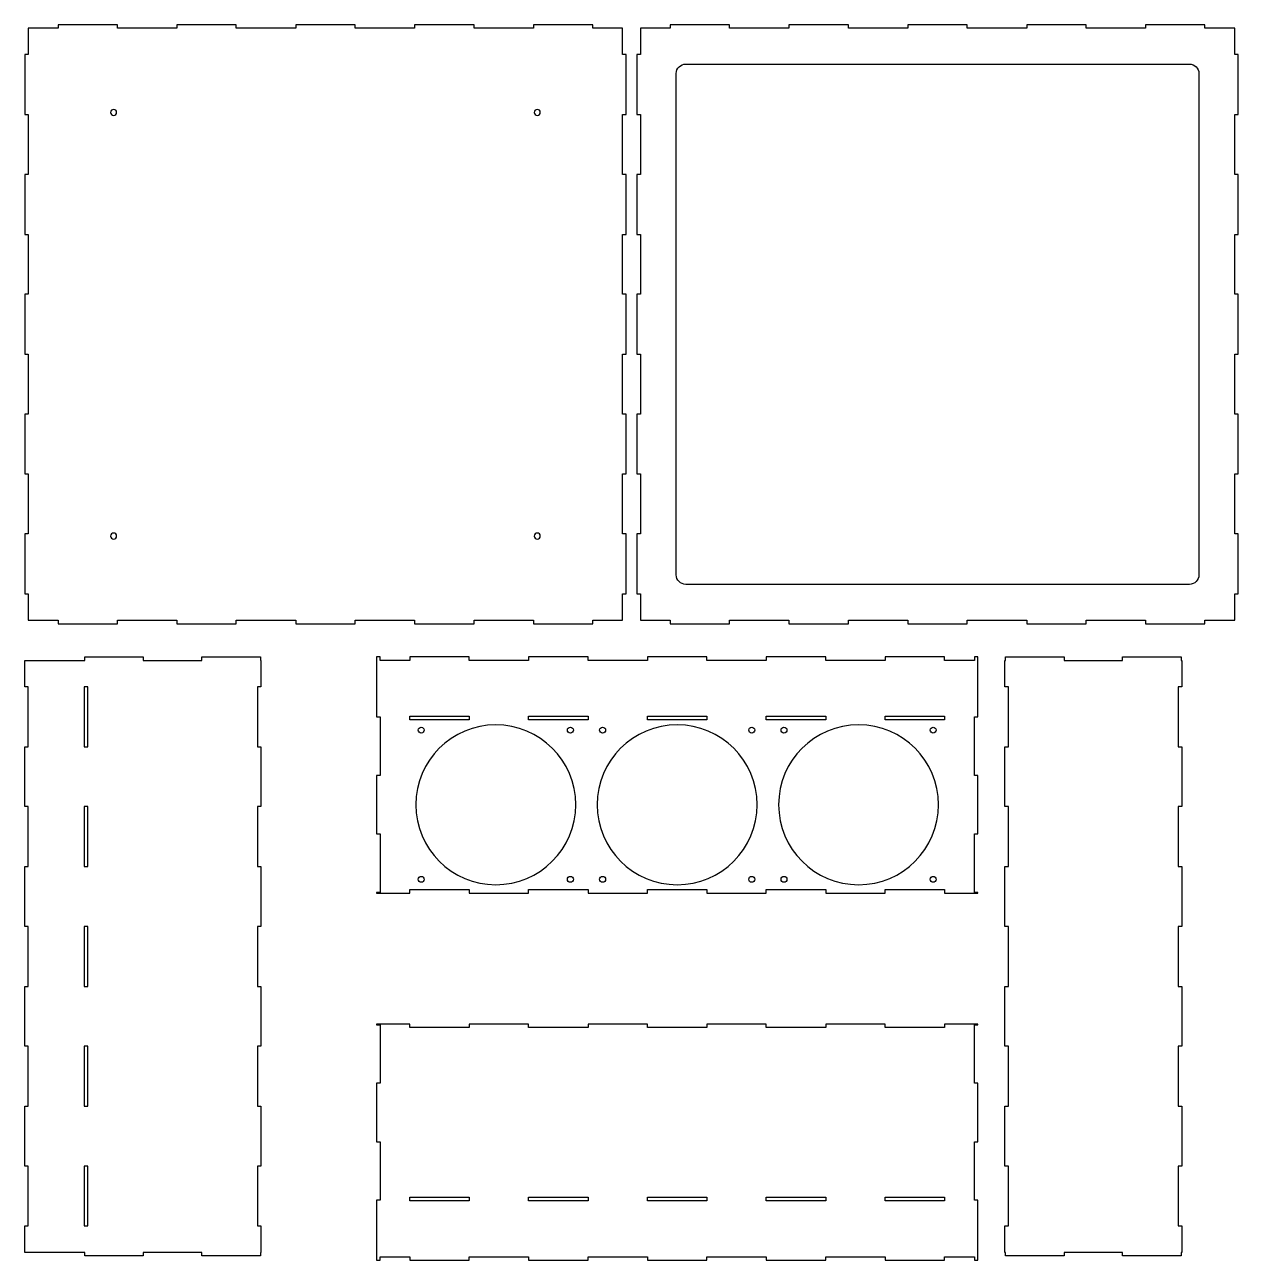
# Model space of a CAD drawing. Header units: millimetres. Extents: x -1160 to -143, y -819 to 758.
# Drawn here: x -1160 to -143, y -277 to 758 of the extents above; entities that cross this region are included whole.
import ezdxf

# ---------------------------------------------------------------- set-up
doc = ezdxf.new("R2010")
doc.units = ezdxf.units.MM
doc.layers.add('Layer_1', color=7, linetype='Continuous')

msp = doc.modelspace()

# ---------------------------------------------------------------- linework, layer by layer
at = {"layer": 'Layer_1'}
for points, knots in [([(-684.2478, 259.4275), (-684.2478, 259.2775), (-684.2478, 256.5775), (-684.2478, 256.4275), (-686.7378, 256.4275), (-731.5578, 256.4275), (-734.0478, 256.4275), (-734.0478, 256.5775), (-734.0478, 259.2775), (-734.0478, 259.4275), (-736.5378, 259.4275), (-781.3578, 259.4275), (-783.8478, 259.4275), (-783.8478, 259.2775), (-783.8478, 256.5775), (-783.8478, 256.4275), (-786.3378, 256.4275), (-831.1578, 256.4275), (-833.6478, 256.4275), (-833.6478, 256.5775), (-833.6478, 259.2775), (-833.6478, 259.4275), (-836.1378, 259.4275), (-880.9578, 259.4275), (-883.4478, 259.4275), (-883.4478, 259.2775), (-883.4478, 256.5775), (-883.4478, 256.4275), (-885.9378, 256.4275), (-930.7578, 256.4275), (-933.2478, 256.4275), (-933.2478, 256.5775), (-933.2478, 259.2775), (-933.2478, 259.4275), (-935.7378, 259.4275), (-980.5578, 259.4275), (-983.0478, 259.4275), (-983.0478, 259.2775), (-983.0478, 256.5775), (-983.0478, 256.4275), (-985.5378, 256.4275), (-1030.3578, 256.4275), (-1032.8478, 256.4275), (-1032.8478, 256.5775), (-1032.8478, 259.2775), (-1032.8478, 259.4275), (-1035.3378, 259.4275), (-1080.1578, 259.4275), (-1082.6478, 259.4275), (-1082.6478, 259.2775), (-1082.6478, 256.5775), (-1082.6478, 256.4275), (-1085.1378, 256.4275), (-1129.9578, 256.4275), (-1132.4478, 256.4275), (-1132.4478, 256.5775), (-1132.4478, 259.2775), (-1132.4478, 259.4275), (-1133.6928, 259.4275), (-1156.1028, 259.4275), (-1157.3478, 259.4275), (-1157.3478, 260.5325), (-1157.3478, 280.4225), (-1157.3478, 281.5275), (-1157.4978, 281.5275), (-1160.1978, 281.5275), (-1160.3478, 281.5275), (-1160.3478, 284.0375), (-1160.3478, 329.2175), (-1160.3478, 331.7275), (-1160.1978, 331.7275), (-1157.4978, 331.7275), (-1157.3478, 331.7275), (-1157.3478, 334.2375), (-1157.3478, 379.4175), (-1157.3478, 381.9275), (-1157.4978, 381.9275), (-1160.1978, 381.9275), (-1160.3478, 381.9275), (-1160.3478, 384.4375), (-1160.3478, 429.6175), (-1160.3478, 432.1275), (-1160.1978, 432.1275), (-1157.4978, 432.1275), (-1157.3478, 432.1275), (-1157.3478, 434.6375), (-1157.3478, 479.8175), (-1157.3478, 482.3275), (-1157.4978, 482.3275), (-1160.1978, 482.3275), (-1160.3478, 482.3275), (-1160.3478, 484.8375), (-1160.3478, 530.0175), (-1160.3478, 532.5275), (-1160.1978, 532.5275), (-1157.4978, 532.5275), (-1157.3478, 532.5275), (-1157.3478, 535.0375), (-1157.3478, 580.2175), (-1157.3478, 582.7275), (-1157.4978, 582.7275), (-1160.1978, 582.7275), (-1160.3478, 582.7275), (-1160.3478, 585.2375), (-1160.3478, 630.4175), (-1160.3478, 632.9275), (-1160.1978, 632.9275), (-1157.4978, 632.9275), (-1157.3478, 632.9275), (-1157.3478, 635.4375), (-1157.3478, 680.6175), (-1157.3478, 683.1275), (-1157.4978, 683.1275), (-1160.1978, 683.1275), (-1160.3478, 683.1275), (-1160.3478, 685.6375), (-1160.3478, 730.8175), (-1160.3478, 733.3275), (-1160.1978, 733.3275), (-1157.4978, 733.3275), (-1157.3478, 733.3275), (-1157.3478, 734.4325), (-1157.3478, 754.3225), (-1157.3478, 755.4275), (-1156.1028, 755.4275), (-1133.6928, 755.4275), (-1132.4478, 755.4275), (-1132.4478, 755.5775), (-1132.4478, 758.2775), (-1132.4478, 758.4275), (-1129.9578, 758.4275), (-1085.1378, 758.4275), (-1082.6478, 758.4275), (-1082.6478, 758.2775), (-1082.6478, 755.5775), (-1082.6478, 755.4275), (-1080.1578, 755.4275), (-1035.3378, 755.4275), (-1032.8478, 755.4275), (-1032.8478, 755.5775), (-1032.8478, 758.2775), (-1032.8478, 758.4275), (-1030.3578, 758.4275), (-985.5378, 758.4275), (-983.0478, 758.4275), (-983.0478, 758.2775), (-983.0478, 755.5775), (-983.0478, 755.4275), (-980.5578, 755.4275), (-935.7378, 755.4275), (-933.2478, 755.4275), (-933.2478, 755.5775), (-933.2478, 758.2775), (-933.2478, 758.4275), (-930.7578, 758.4275), (-885.9378, 758.4275), (-883.4478, 758.4275), (-883.4478, 758.2775), (-883.4478, 755.5775), (-883.4478, 755.4275), (-880.9578, 755.4275), (-836.1378, 755.4275), (-833.6478, 755.4275), (-833.6478, 755.5775), (-833.6478, 758.2775), (-833.6478, 758.4275), (-831.1578, 758.4275), (-786.3378, 758.4275), (-783.8478, 758.4275), (-783.8478, 758.2775), (-783.8478, 755.5775), (-783.8478, 755.4275), (-781.3578, 755.4275), (-736.5378, 755.4275), (-734.0478, 755.4275), (-734.0478, 755.5775), (-734.0478, 758.2775), (-734.0478, 758.4275), (-731.5578, 758.4275), (-686.7378, 758.4275), (-684.2478, 758.4275), (-684.2478, 758.2775), (-684.2478, 755.5775), (-684.2478, 755.4275), (-683.0028, 755.4275), (-660.5928, 755.4275), (-659.3478, 755.4275), (-659.3478, 754.3225), (-659.3478, 734.4325), (-659.3478, 733.3275), (-659.1978, 733.3275), (-656.4978, 733.3275), (-656.3478, 733.3275), (-656.3478, 730.8175), (-656.3478, 685.6375), (-656.3478, 683.1275), (-656.4978, 683.1275), (-659.1978, 683.1275), (-659.3478, 683.1275), (-659.3478, 680.6175), (-659.3478, 635.4375), (-659.3478, 632.9275), (-659.1978, 632.9275), (-656.4978, 632.9275), (-656.3478, 632.9275), (-656.3478, 630.4175), (-656.3478, 585.2375), (-656.3478, 582.7275), (-656.4978, 582.7275), (-659.1978, 582.7275), (-659.3478, 582.7275), (-659.3478, 580.2175), (-659.3478, 535.0375), (-659.3478, 532.5275), (-659.1978, 532.5275), (-656.4978, 532.5275), (-656.3478, 532.5275), (-656.3478, 530.0175), (-656.3478, 484.8375), (-656.3478, 482.3275), (-656.4978, 482.3275), (-659.1978, 482.3275), (-659.3478, 482.3275), (-659.3478, 479.8175), (-659.3478, 434.6375), (-659.3478, 432.1275), (-659.1978, 432.1275), (-656.4978, 432.1275), (-656.3478, 432.1275), (-656.3478, 429.6175), (-656.3478, 384.4375), (-656.3478, 381.9275), (-656.4978, 381.9275), (-659.1978, 381.9275), (-659.3478, 381.9275), (-659.3478, 379.4175), (-659.3478, 334.2375), (-659.3478, 331.7275), (-659.1978, 331.7275), (-656.4978, 331.7275), (-656.3478, 331.7275), (-656.3478, 329.2175), (-656.3478, 284.0375), (-656.3478, 281.5275), (-656.4978, 281.5275), (-659.1978, 281.5275), (-659.3478, 281.5275), (-659.3478, 280.4225), (-659.3478, 260.5325), (-659.3478, 259.4275), (-660.5928, 259.4275), (-683.0028, 259.4275), (-684.2478, 259.4275)], [0, 0, 0, 0, 1, 1, 1, 2, 2, 2, 3, 3, 3, 4, 4, 4, 5, 5, 5, 6, 6, 6, 7, 7, 7, 8, 8, 8, 9, 9, 9, 10, 10, 10, 11, 11, 11, 12, 12, 12, 13, 13, 13, 14, 14, 14, 15, 15, 15, 16, 16, 16, 17, 17, 17, 18, 18, 18, 19, 19, 19, 20, 20, 20, 21, 21, 21, 22, 22, 22, 23, 23, 23, 24, 24, 24, 25, 25, 25, 26, 26, 26, 27, 27, 27, 28, 28, 28, 29, 29, 29, 30, 30, 30, 31, 31, 31, 32, 32, 32, 33, 33, 33, 34, 34, 34, 35, 35, 35, 36, 36, 36, 37, 37, 37, 38, 38, 38, 39, 39, 39, 40, 40, 40, 41, 41, 41, 42, 42, 42, 43, 43, 43, 44, 44, 44, 45, 45, 45, 46, 46, 46, 47, 47, 47, 48, 48, 48, 49, 49, 49, 50, 50, 50, 51, 51, 51, 52, 52, 52, 53, 53, 53, 54, 54, 54, 55, 55, 55, 56, 56, 56, 57, 57, 57, 58, 58, 58, 59, 59, 59, 60, 60, 60, 61, 61, 61, 62, 62, 62, 63, 63, 63, 64, 64, 64, 65, 65, 65, 66, 66, 66, 67, 67, 67, 68, 68, 68, 69, 69, 69, 70, 70, 70, 71, 71, 71, 72, 72, 72, 73, 73, 73, 74, 74, 74, 75, 75, 75, 76, 76, 76, 77, 77, 77, 78, 78, 78, 79, 79, 79, 80, 80, 80, 81, 81, 81, 82, 82, 82, 83, 83, 83, 84, 84, 84, 84]), ([(-171.3238, 259.4275), (-171.3238, 259.2775), (-171.3238, 256.5775), (-171.3238, 256.4275), (-173.8138, 256.4275), (-218.6338, 256.4275), (-221.1238, 256.4275), (-221.1238, 256.5775), (-221.1238, 259.2775), (-221.1238, 259.4275), (-223.6138, 259.4275), (-268.4338, 259.4275), (-270.9238, 259.4275), (-270.9238, 259.2775), (-270.9238, 256.5775), (-270.9238, 256.4275), (-273.4138, 256.4275), (-318.2338, 256.4275), (-320.7238, 256.4275), (-320.7238, 256.5775), (-320.7238, 259.2775), (-320.7238, 259.4275), (-323.2138, 259.4275), (-368.0338, 259.4275), (-370.5238, 259.4275), (-370.5238, 259.2775), (-370.5238, 256.5775), (-370.5238, 256.4275), (-373.0138, 256.4275), (-417.8338, 256.4275), (-420.3238, 256.4275), (-420.3238, 256.5775), (-420.3238, 259.2775), (-420.3238, 259.4275), (-422.8138, 259.4275), (-467.6338, 259.4275), (-470.1238, 259.4275), (-470.1238, 259.2775), (-470.1238, 256.5775), (-470.1238, 256.4275), (-472.6138, 256.4275), (-517.4338, 256.4275), (-519.9238, 256.4275), (-519.9238, 256.5775), (-519.9238, 259.2775), (-519.9238, 259.4275), (-522.4138, 259.4275), (-567.2338, 259.4275), (-569.7238, 259.4275), (-569.7238, 259.2775), (-569.7238, 256.5775), (-569.7238, 256.4275), (-572.2138, 256.4275), (-617.0338, 256.4275), (-619.5238, 256.4275), (-619.5238, 256.5775), (-619.5238, 259.2775), (-619.5238, 259.4275), (-620.7688, 259.4275), (-643.1788, 259.4275), (-644.4238, 259.4275), (-644.4238, 260.5325), (-644.4238, 280.4225), (-644.4238, 281.5275), (-644.5738, 281.5275), (-647.2738, 281.5275), (-647.4238, 281.5275), (-647.4238, 284.0375), (-647.4238, 329.2175), (-647.4238, 331.7275), (-647.2738, 331.7275), (-644.5738, 331.7275), (-644.4238, 331.7275), (-644.4238, 334.2375), (-644.4238, 379.4175), (-644.4238, 381.9275), (-644.5738, 381.9275), (-647.2738, 381.9275), (-647.4238, 381.9275), (-647.4238, 384.4375), (-647.4238, 429.6175), (-647.4238, 432.1275), (-647.2738, 432.1275), (-644.5738, 432.1275), (-644.4238, 432.1275), (-644.4238, 434.6375), (-644.4238, 479.8175), (-644.4238, 482.3275), (-644.5738, 482.3275), (-647.2738, 482.3275), (-647.4238, 482.3275), (-647.4238, 484.8375), (-647.4238, 530.0175), (-647.4238, 532.5275), (-647.2738, 532.5275), (-644.5738, 532.5275), (-644.4238, 532.5275), (-644.4238, 535.0375), (-644.4238, 580.2175), (-644.4238, 582.7275), (-644.5738, 582.7275), (-647.2738, 582.7275), (-647.4238, 582.7275), (-647.4238, 585.2375), (-647.4238, 630.4175), (-647.4238, 632.9275), (-647.2738, 632.9275), (-644.5738, 632.9275), (-644.4238, 632.9275), (-644.4238, 635.4375), (-644.4238, 680.6175), (-644.4238, 683.1275), (-644.5738, 683.1275), (-647.2738, 683.1275), (-647.4238, 683.1275), (-647.4238, 685.6375), (-647.4238, 730.8175), (-647.4238, 733.3275), (-647.2738, 733.3275), (-644.5738, 733.3275), (-644.4238, 733.3275), (-644.4238, 734.4325), (-644.4238, 754.3225), (-644.4238, 755.4275), (-643.1788, 755.4275), (-620.7688, 755.4275), (-619.5238, 755.4275), (-619.5238, 755.5775), (-619.5238, 758.2775), (-619.5238, 758.4275), (-617.0338, 758.4275), (-572.2138, 758.4275), (-569.7238, 758.4275), (-569.7238, 758.2775), (-569.7238, 755.5775), (-569.7238, 755.4275), (-567.2338, 755.4275), (-522.4138, 755.4275), (-519.9238, 755.4275), (-519.9238, 755.5775), (-519.9238, 758.2775), (-519.9238, 758.4275), (-517.4338, 758.4275), (-472.6138, 758.4275), (-470.1238, 758.4275), (-470.1238, 758.2775), (-470.1238, 755.5775), (-470.1238, 755.4275), (-467.6338, 755.4275), (-422.8138, 755.4275), (-420.3238, 755.4275), (-420.3238, 755.5775), (-420.3238, 758.2775), (-420.3238, 758.4275), (-417.8338, 758.4275), (-373.0138, 758.4275), (-370.5238, 758.4275), (-370.5238, 758.2775), (-370.5238, 755.5775), (-370.5238, 755.4275), (-368.0338, 755.4275), (-323.2138, 755.4275), (-320.7238, 755.4275), (-320.7238, 755.5775), (-320.7238, 758.2775), (-320.7238, 758.4275), (-318.2338, 758.4275), (-273.4138, 758.4275), (-270.9238, 758.4275), (-270.9238, 758.2775), (-270.9238, 755.5775), (-270.9238, 755.4275), (-268.4338, 755.4275), (-223.6138, 755.4275), (-221.1238, 755.4275), (-221.1238, 755.5775), (-221.1238, 758.2775), (-221.1238, 758.4275), (-218.6338, 758.4275), (-173.8138, 758.4275), (-171.3238, 758.4275), (-171.3238, 758.2775), (-171.3238, 755.5775), (-171.3238, 755.4275), (-170.0788, 755.4275), (-147.6688, 755.4275), (-146.4238, 755.4275), (-146.4238, 754.3225), (-146.4238, 734.4325), (-146.4238, 733.3275), (-146.2738, 733.3275), (-143.5738, 733.3275), (-143.4238, 733.3275), (-143.4238, 730.8175), (-143.4238, 685.6375), (-143.4238, 683.1275), (-143.5738, 683.1275), (-146.2738, 683.1275), (-146.4238, 683.1275), (-146.4238, 680.6175), (-146.4238, 635.4375), (-146.4238, 632.9275), (-146.2738, 632.9275), (-143.5738, 632.9275), (-143.4238, 632.9275), (-143.4238, 630.4175), (-143.4238, 585.2375), (-143.4238, 582.7275), (-143.5738, 582.7275), (-146.2738, 582.7275), (-146.4238, 582.7275), (-146.4238, 580.2175), (-146.4238, 535.0375), (-146.4238, 532.5275), (-146.2738, 532.5275), (-143.5738, 532.5275), (-143.4238, 532.5275), (-143.4238, 530.0175), (-143.4238, 484.8375), (-143.4238, 482.3275), (-143.5738, 482.3275), (-146.2738, 482.3275), (-146.4238, 482.3275), (-146.4238, 479.8175), (-146.4238, 434.6375), (-146.4238, 432.1275), (-146.2738, 432.1275), (-143.5738, 432.1275), (-143.4238, 432.1275), (-143.4238, 429.6175), (-143.4238, 384.4375), (-143.4238, 381.9275), (-143.5738, 381.9275), (-146.2738, 381.9275), (-146.4238, 381.9275), (-146.4238, 379.4175), (-146.4238, 334.2375), (-146.4238, 331.7275), (-146.2738, 331.7275), (-143.5738, 331.7275), (-143.4238, 331.7275), (-143.4238, 329.2175), (-143.4238, 284.0375), (-143.4238, 281.5275), (-143.5738, 281.5275), (-146.2738, 281.5275), (-146.4238, 281.5275), (-146.4238, 280.4225), (-146.4238, 260.5325), (-146.4238, 259.4275), (-147.6688, 259.4275), (-170.0788, 259.4275), (-171.3238, 259.4275)], [0, 0, 0, 0, 1, 1, 1, 2, 2, 2, 3, 3, 3, 4, 4, 4, 5, 5, 5, 6, 6, 6, 7, 7, 7, 8, 8, 8, 9, 9, 9, 10, 10, 10, 11, 11, 11, 12, 12, 12, 13, 13, 13, 14, 14, 14, 15, 15, 15, 16, 16, 16, 17, 17, 17, 18, 18, 18, 19, 19, 19, 20, 20, 20, 21, 21, 21, 22, 22, 22, 23, 23, 23, 24, 24, 24, 25, 25, 25, 26, 26, 26, 27, 27, 27, 28, 28, 28, 29, 29, 29, 30, 30, 30, 31, 31, 31, 32, 32, 32, 33, 33, 33, 34, 34, 34, 35, 35, 35, 36, 36, 36, 37, 37, 37, 38, 38, 38, 39, 39, 39, 40, 40, 40, 41, 41, 41, 42, 42, 42, 43, 43, 43, 44, 44, 44, 45, 45, 45, 46, 46, 46, 47, 47, 47, 48, 48, 48, 49, 49, 49, 50, 50, 50, 51, 51, 51, 52, 52, 52, 53, 53, 53, 54, 54, 54, 55, 55, 55, 56, 56, 56, 57, 57, 57, 58, 58, 58, 59, 59, 59, 60, 60, 60, 61, 61, 61, 62, 62, 62, 63, 63, 63, 64, 64, 64, 65, 65, 65, 66, 66, 66, 67, 67, 67, 68, 68, 68, 69, 69, 69, 70, 70, 70, 71, 71, 71, 72, 72, 72, 73, 73, 73, 74, 74, 74, 75, 75, 75, 76, 76, 76, 77, 77, 77, 78, 78, 78, 79, 79, 79, 80, 80, 80, 81, 81, 81, 82, 82, 82, 83, 83, 83, 84, 84, 84, 84]), ([(-606.4238, 289.4275), (-585.3238, 289.4275), (-205.5238, 289.4275), (-184.4238, 289.4275), (-180.0176, 289.4275), (-176.4238, 292.9725), (-176.4238, 297.3189), (-176.4238, 318.32976), (-176.4238, 696.52524), (-176.4238, 717.5361), (-176.4238, 721.8825), (-180.0176, 725.4275), (-184.4238, 725.4275), (-205.5238, 725.4275), (-585.3238, 725.4275), (-606.4238, 725.4275), (-610.83, 725.4275), (-614.4238, 721.8825), (-614.4238, 717.5361), (-614.4238, 696.52524), (-614.4238, 318.32976), (-614.4238, 297.3189), (-614.4238, 292.9725), (-610.83, 289.4275), (-606.4238, 289.4275)], [0, 0, 0, 0, 1, 1, 1, 2, 2, 2, 3, 3, 3, 4, 4, 4, 5, 5, 5, 6, 6, 6, 7, 7, 7, 8, 8, 8, 8]), ([(-1085.8478, 687.4275), (-1084.4671, 687.4275), (-1083.3478, 686.3082), (-1083.3478, 684.9275), (-1083.3478, 683.5468), (-1084.4671, 682.4275), (-1085.8478, 682.4275), (-1087.2285, 682.4275), (-1088.3478, 683.5468), (-1088.3478, 684.9275), (-1088.3478, 686.3082), (-1087.2285, 687.4275), (-1085.8478, 687.4275)], [0, 0, 0, 0, 1, 1, 1, 2, 2, 2, 3, 3, 3, 4, 4, 4, 4]), ([(-730.8478, 687.4275), (-729.4671, 687.4275), (-728.3478, 686.3082), (-728.3478, 684.9275), (-728.3478, 683.5468), (-729.4671, 682.4275), (-730.8478, 682.4275), (-732.2285, 682.4275), (-733.3478, 683.5468), (-733.3478, 684.9275), (-733.3478, 686.3082), (-732.2285, 687.4275), (-730.8478, 687.4275)], [0, 0, 0, 0, 1, 1, 1, 2, 2, 2, 3, 3, 3, 4, 4, 4, 4]), ([(-1085.8478, 332.4275), (-1084.4671, 332.4275), (-1083.3478, 331.3082), (-1083.3478, 329.9275), (-1083.3478, 328.5468), (-1084.4671, 327.4275), (-1085.8478, 327.4275), (-1087.2285, 327.4275), (-1088.3478, 328.5468), (-1088.3478, 329.9275), (-1088.3478, 331.3082), (-1087.2285, 332.4275), (-1085.8478, 332.4275)], [0, 0, 0, 0, 1, 1, 1, 2, 2, 2, 3, 3, 3, 4, 4, 4, 4]), ([(-730.8478, 332.4275), (-729.4671, 332.4275), (-728.3478, 331.3082), (-728.3478, 329.9275), (-728.3478, 328.5468), (-729.4671, 327.4275), (-730.8478, 327.4275), (-732.2285, 327.4275), (-733.3478, 328.5468), (-733.3478, 329.9275), (-733.3478, 331.3082), (-732.2285, 332.4275), (-730.8478, 332.4275)], [0, 0, 0, 0, 1, 1, 1, 2, 2, 2, 3, 3, 3, 4, 4, 4, 4]), ([(-965.3507, -198.0737), (-965.2007, -198.0737), (-962.5007, -198.0737), (-962.3507, -198.0737), (-962.3507, -195.5637), (-962.3507, -150.3837), (-962.3507, -147.8737), (-962.5007, -147.8737), (-965.2007, -147.8737), (-965.3507, -147.8737), (-965.3507, -145.3637), (-965.3507, -100.1837), (-965.3507, -97.6737), (-965.2007, -97.6737), (-962.5007, -97.6737), (-962.3507, -97.6737), (-962.3507, -95.1637), (-962.3507, -49.9837), (-962.3507, -47.4737), (-962.5007, -47.4737), (-965.2007, -47.4737), (-965.3507, -47.4737), (-965.3507, -44.9637), (-965.3507, 0.2163), (-965.3507, 2.7263), (-965.2007, 2.7263), (-962.5007, 2.7263), (-962.3507, 2.7263), (-962.3507, 5.2363), (-962.3507, 50.4163), (-962.3507, 52.9263), (-962.5007, 52.9263), (-965.2007, 52.9263), (-965.3507, 52.9263), (-965.3507, 55.4363), (-965.3507, 100.6163), (-965.3507, 103.1263), (-965.2007, 103.1263), (-962.5007, 103.1263), (-962.3507, 103.1263), (-962.3507, 105.6363), (-962.3507, 150.8163), (-962.3507, 153.3263), (-962.5007, 153.3263), (-965.2007, 153.3263), (-965.3507, 153.3263), (-965.3507, 155.8363), (-965.3507, 201.0163), (-965.3507, 203.5263), (-965.2007, 203.5263), (-962.5007, 203.5263), (-962.3507, 203.5263), (-962.3507, 204.6313), (-962.3507, 224.5213), (-962.3507, 225.6263), (-962.37797, 225.6263), (-962.86892, 225.6263), (-962.8962, 225.6263), (-962.8962, 225.7763), (-962.8962, 228.4763), (-962.8962, 228.6263), (-965.34847, 228.6263), (-1009.48933, 228.6263), (-1011.9416, 228.6263), (-1011.9416, 228.4763), (-1011.9416, 225.7763), (-1011.9416, 225.6263), (-1014.39387, 225.6263), (-1058.53473, 225.6263), (-1060.987, 225.6263), (-1060.987, 225.7763), (-1060.987, 228.4763), (-1060.987, 228.6263), (-1063.43927, 228.6263), (-1107.58013, 228.6263), (-1110.0324, 228.6263), (-1110.0324, 228.4763), (-1110.0324, 225.7763), (-1110.0324, 225.6263), (-1112.54817, 225.6263), (-1157.83203, 225.6263), (-1160.3478, 225.6263), (-1160.3478, 224.5213), (-1160.3478, 204.6313), (-1160.3478, 203.5263), (-1160.1978, 203.5263), (-1157.4978, 203.5263), (-1157.3478, 203.5263), (-1157.3478, 201.0163), (-1157.3478, 155.8363), (-1157.3478, 153.3263), (-1157.4978, 153.3263), (-1160.1978, 153.3263), (-1160.3478, 153.3263), (-1160.3478, 150.8163), (-1160.3478, 105.6363), (-1160.3478, 103.1263), (-1160.1978, 103.1263), (-1157.4978, 103.1263), (-1157.3478, 103.1263), (-1157.3478, 100.6163), (-1157.3478, 55.4363), (-1157.3478, 52.9263), (-1157.4978, 52.9263), (-1160.1978, 52.9263), (-1160.3478, 52.9263), (-1160.3478, 50.4163), (-1160.3478, 5.2363), (-1160.3478, 2.7263), (-1160.1978, 2.7263), (-1157.4978, 2.7263), (-1157.3478, 2.7263), (-1157.3478, 0.2163), (-1157.3478, -44.9637), (-1157.3478, -47.4737), (-1157.4978, -47.4737), (-1160.1978, -47.4737), (-1160.3478, -47.4737), (-1160.3478, -49.9837), (-1160.3478, -95.1637), (-1160.3478, -97.6737), (-1160.1978, -97.6737), (-1157.4978, -97.6737), (-1157.3478, -97.6737), (-1157.3478, -100.1837), (-1157.3478, -145.3637), (-1157.3478, -147.8737), (-1157.4978, -147.8737), (-1160.1978, -147.8737), (-1160.3478, -147.8737), (-1160.3478, -150.3837), (-1160.3478, -195.5637), (-1160.3478, -198.0737), (-1160.1978, -198.0737), (-1157.4978, -198.0737), (-1157.3478, -198.0737), (-1157.3478, -200.5837), (-1157.3478, -245.7637), (-1157.3478, -248.2737), (-1157.4978, -248.2737), (-1160.1978, -248.2737), (-1160.3478, -248.2737), (-1160.3478, -249.3787), (-1160.3478, -269.2687), (-1160.3478, -270.3737), (-1157.83203, -270.3737), (-1112.54817, -270.3737), (-1110.0324, -270.3737), (-1110.0324, -270.5237), (-1110.0324, -273.2237), (-1110.0324, -273.3737), (-1107.58013, -273.3737), (-1063.43927, -273.3737), (-1060.987, -273.3737), (-1060.987, -273.2237), (-1060.987, -270.5237), (-1060.987, -270.3737), (-1058.53473, -270.3737), (-1014.39387, -270.3737), (-1011.9416, -270.3737), (-1011.9416, -270.5237), (-1011.9416, -273.2237), (-1011.9416, -273.3737), (-1009.48933, -273.3737), (-965.34847, -273.3737), (-962.8962, -273.3737), (-962.8962, -273.2237), (-962.8962, -270.5237), (-962.8962, -270.3737), (-962.86892, -270.3737), (-962.37797, -270.3737), (-962.3507, -270.3737), (-962.3507, -269.2687), (-962.3507, -249.3787), (-962.3507, -248.2737), (-962.5007, -248.2737), (-965.2007, -248.2737), (-965.3507, -248.2737), (-965.3507, -245.7637), (-965.3507, -200.5837), (-965.3507, -198.0737)], [0, 0, 0, 0, 1, 1, 1, 2, 2, 2, 3, 3, 3, 4, 4, 4, 5, 5, 5, 6, 6, 6, 7, 7, 7, 8, 8, 8, 9, 9, 9, 10, 10, 10, 11, 11, 11, 12, 12, 12, 13, 13, 13, 14, 14, 14, 15, 15, 15, 16, 16, 16, 17, 17, 17, 18, 18, 18, 19, 19, 19, 20, 20, 20, 21, 21, 21, 22, 22, 22, 23, 23, 23, 24, 24, 24, 25, 25, 25, 26, 26, 26, 27, 27, 27, 28, 28, 28, 29, 29, 29, 30, 30, 30, 31, 31, 31, 32, 32, 32, 33, 33, 33, 34, 34, 34, 35, 35, 35, 36, 36, 36, 37, 37, 37, 38, 38, 38, 39, 39, 39, 40, 40, 40, 41, 41, 41, 42, 42, 42, 43, 43, 43, 44, 44, 44, 45, 45, 45, 46, 46, 46, 47, 47, 47, 48, 48, 48, 49, 49, 49, 50, 50, 50, 51, 51, 51, 52, 52, 52, 53, 53, 53, 54, 54, 54, 55, 55, 55, 56, 56, 56, 57, 57, 57, 58, 58, 58, 59, 59, 59, 60, 60, 60, 60]), ([(-364.6037, 225.6263), (-364.6037, 225.7763), (-364.6037, 228.4763), (-364.6037, 228.6263), (-364.4537, 228.6263), (-361.7537, 228.6263), (-361.6037, 228.6263), (-361.6037, 226.11053), (-361.6037, 180.82667), (-361.6037, 178.3109), (-361.7537, 178.3109), (-364.4537, 178.3109), (-364.6037, 178.3109), (-364.6037, 175.85863), (-364.6037, 131.71777), (-364.6037, 129.2655), (-364.4537, 129.2655), (-361.7537, 129.2655), (-361.6037, 129.2655), (-361.6037, 126.81323), (-361.6037, 82.67237), (-361.6037, 80.2201), (-361.7537, 80.2201), (-364.4537, 80.2201), (-364.6037, 80.2201), (-364.6037, 77.76783), (-364.6037, 33.62697), (-364.6037, 31.1747), (-364.4537, 31.1747), (-361.7537, 31.1747), (-361.6037, 31.1747), (-361.6037, 31.14742), (-361.6037, 30.65648), (-361.6037, 30.6292), (-362.9987, 30.6292), (-388.1087, 30.6292), (-389.5037, 30.6292), (-389.5037, 30.7792), (-389.5037, 33.4792), (-389.5037, 33.6292), (-391.9937, 33.6292), (-436.8137, 33.6292), (-439.3037, 33.6292), (-439.3037, 33.4792), (-439.3037, 30.7792), (-439.3037, 30.6292), (-441.7937, 30.6292), (-486.6137, 30.6292), (-489.1037, 30.6292), (-489.1037, 30.7792), (-489.1037, 33.4792), (-489.1037, 33.6292), (-491.5937, 33.6292), (-536.4137, 33.6292), (-538.9037, 33.6292), (-538.9037, 33.4792), (-538.9037, 30.7792), (-538.9037, 30.6292), (-541.3937, 30.6292), (-586.2137, 30.6292), (-588.7037, 30.6292), (-588.7037, 30.7792), (-588.7037, 33.4792), (-588.7037, 33.6292), (-591.1937, 33.6292), (-636.0137, 33.6292), (-638.5037, 33.6292), (-638.5037, 33.4792), (-638.5037, 30.7792), (-638.5037, 30.6292), (-640.9937, 30.6292), (-685.8137, 30.6292), (-688.3037, 30.6292), (-688.3037, 30.7792), (-688.3037, 33.4792), (-688.3037, 33.6292), (-690.7937, 33.6292), (-735.6137, 33.6292), (-738.1037, 33.6292), (-738.1037, 33.4792), (-738.1037, 30.7792), (-738.1037, 30.6292), (-740.5937, 30.6292), (-785.4137, 30.6292), (-787.9037, 30.6292), (-787.9037, 30.7792), (-787.9037, 33.4792), (-787.9037, 33.6292), (-790.3937, 33.6292), (-835.2137, 33.6292), (-837.7037, 33.6292), (-837.7037, 33.4792), (-837.7037, 30.7792), (-837.7037, 30.6292), (-839.0987, 30.6292), (-864.2087, 30.6292), (-865.6037, 30.6292), (-865.6037, 30.65648), (-865.6037, 31.14742), (-865.6037, 31.1747), (-865.4537, 31.1747), (-862.7537, 31.1747), (-862.6037, 31.1747), (-862.6037, 33.62697), (-862.6037, 77.76783), (-862.6037, 80.2201), (-862.7537, 80.2201), (-865.4537, 80.2201), (-865.6037, 80.2201), (-865.6037, 82.67237), (-865.6037, 126.81323), (-865.6037, 129.2655), (-865.4537, 129.2655), (-862.7537, 129.2655), (-862.6037, 129.2655), (-862.6037, 131.71777), (-862.6037, 175.85863), (-862.6037, 178.3109), (-862.7537, 178.3109), (-865.4537, 178.3109), (-865.6037, 178.3109), (-865.6037, 180.82667), (-865.6037, 226.11053), (-865.6037, 228.6263), (-865.4537, 228.6263), (-862.7537, 228.6263), (-862.6037, 228.6263), (-862.6037, 228.4763), (-862.6037, 225.7763), (-862.6037, 225.6263), (-861.3587, 225.6263), (-838.9487, 225.6263), (-837.7037, 225.6263), (-837.7037, 225.7763), (-837.7037, 228.4763), (-837.7037, 228.6263), (-835.2137, 228.6263), (-790.3937, 228.6263), (-787.9037, 228.6263), (-787.9037, 228.4763), (-787.9037, 225.7763), (-787.9037, 225.6263), (-785.4137, 225.6263), (-740.5937, 225.6263), (-738.1037, 225.6263), (-738.1037, 225.7763), (-738.1037, 228.4763), (-738.1037, 228.6263), (-735.6137, 228.6263), (-690.7937, 228.6263), (-688.3037, 228.6263), (-688.3037, 228.4763), (-688.3037, 225.7763), (-688.3037, 225.6263), (-685.8137, 225.6263), (-640.9937, 225.6263), (-638.5037, 225.6263), (-638.5037, 225.7763), (-638.5037, 228.4763), (-638.5037, 228.6263), (-636.0137, 228.6263), (-591.1937, 228.6263), (-588.7037, 228.6263), (-588.7037, 228.4763), (-588.7037, 225.7763), (-588.7037, 225.6263), (-586.2137, 225.6263), (-541.3937, 225.6263), (-538.9037, 225.6263), (-538.9037, 225.7763), (-538.9037, 228.4763), (-538.9037, 228.6263), (-536.4137, 228.6263), (-491.5937, 228.6263), (-489.1037, 228.6263), (-489.1037, 228.4763), (-489.1037, 225.7763), (-489.1037, 225.6263), (-486.6137, 225.6263), (-441.7937, 225.6263), (-439.3037, 225.6263), (-439.3037, 225.7763), (-439.3037, 228.4763), (-439.3037, 228.6263), (-436.8137, 228.6263), (-391.9937, 228.6263), (-389.5037, 228.6263), (-389.5037, 228.4763), (-389.5037, 225.7763), (-389.5037, 225.6263), (-388.2587, 225.6263), (-365.8487, 225.6263), (-364.6037, 225.6263)], [0, 0, 0, 0, 1, 1, 1, 2, 2, 2, 3, 3, 3, 4, 4, 4, 5, 5, 5, 6, 6, 6, 7, 7, 7, 8, 8, 8, 9, 9, 9, 10, 10, 10, 11, 11, 11, 12, 12, 12, 13, 13, 13, 14, 14, 14, 15, 15, 15, 16, 16, 16, 17, 17, 17, 18, 18, 18, 19, 19, 19, 20, 20, 20, 21, 21, 21, 22, 22, 22, 23, 23, 23, 24, 24, 24, 25, 25, 25, 26, 26, 26, 27, 27, 27, 28, 28, 28, 29, 29, 29, 30, 30, 30, 31, 31, 31, 32, 32, 32, 33, 33, 33, 34, 34, 34, 35, 35, 35, 36, 36, 36, 37, 37, 37, 38, 38, 38, 39, 39, 39, 40, 40, 40, 41, 41, 41, 42, 42, 42, 43, 43, 43, 44, 44, 44, 45, 45, 45, 46, 46, 46, 47, 47, 47, 48, 48, 48, 49, 49, 49, 50, 50, 50, 51, 51, 51, 52, 52, 52, 53, 53, 53, 54, 54, 54, 55, 55, 55, 56, 56, 56, 57, 57, 57, 58, 58, 58, 59, 59, 59, 60, 60, 60, 61, 61, 61, 62, 62, 62, 63, 63, 63, 64, 64, 64, 64]), ([(-193.7683, 203.5263), (-193.6183, 203.5263), (-190.9183, 203.5263), (-190.7683, 203.5263), (-190.7683, 204.6313), (-190.7683, 224.5213), (-190.7683, 225.6263), (-190.79558, 225.6263), (-191.28653, 225.6263), (-191.3138, 225.6263), (-191.3138, 225.7763), (-191.3138, 228.4763), (-191.3138, 228.6263), (-193.76607, 228.6263), (-237.90693, 228.6263), (-240.3592, 228.6263), (-240.3592, 228.4763), (-240.3592, 225.7763), (-240.3592, 225.6263), (-242.81147, 225.6263), (-286.95233, 225.6263), (-289.4046, 225.6263), (-289.4046, 225.7763), (-289.4046, 228.4763), (-289.4046, 228.6263), (-291.85687, 228.6263), (-335.99773, 228.6263), (-338.45, 228.6263), (-338.45, 228.4763), (-338.45, 225.7763), (-338.45, 225.6263), (-338.47728, 225.6263), (-338.96823, 225.6263), (-338.9955, 225.6263), (-338.9955, 224.5213), (-338.9955, 204.6313), (-338.9955, 203.5263), (-338.8455, 203.5263), (-336.1455, 203.5263), (-335.9955, 203.5263), (-335.9955, 201.0163), (-335.9955, 155.8363), (-335.9955, 153.3263), (-336.1455, 153.3263), (-338.8455, 153.3263), (-338.9955, 153.3263), (-338.9955, 150.8163), (-338.9955, 105.6363), (-338.9955, 103.1263), (-338.8455, 103.1263), (-336.1455, 103.1263), (-335.9955, 103.1263), (-335.9955, 100.6163), (-335.9955, 55.4363), (-335.9955, 52.9263), (-336.1455, 52.9263), (-338.8455, 52.9263), (-338.9955, 52.9263), (-338.9955, 50.4163), (-338.9955, 5.2363), (-338.9955, 2.7263), (-338.8455, 2.7263), (-336.1455, 2.7263), (-335.9955, 2.7263), (-335.9955, 0.2163), (-335.9955, -44.9637), (-335.9955, -47.4737), (-336.1455, -47.4737), (-338.8455, -47.4737), (-338.9955, -47.4737), (-338.9955, -49.9837), (-338.9955, -95.1637), (-338.9955, -97.6737), (-338.8455, -97.6737), (-336.1455, -97.6737), (-335.9955, -97.6737), (-335.9955, -100.1837), (-335.9955, -145.3637), (-335.9955, -147.8737), (-336.1455, -147.8737), (-338.8455, -147.8737), (-338.9955, -147.8737), (-338.9955, -150.3837), (-338.9955, -195.5637), (-338.9955, -198.0737), (-338.8455, -198.0737), (-336.1455, -198.0737), (-335.9955, -198.0737), (-335.9955, -200.5837), (-335.9955, -245.7637), (-335.9955, -248.2737), (-336.1455, -248.2737), (-338.8455, -248.2737), (-338.9955, -248.2737), (-338.9955, -249.3787), (-338.9955, -269.2687), (-338.9955, -270.3737), (-338.96823, -270.3737), (-338.47728, -270.3737), (-338.45, -270.3737), (-338.45, -270.5237), (-338.45, -273.2237), (-338.45, -273.3737), (-335.99773, -273.3737), (-291.85687, -273.3737), (-289.4046, -273.3737), (-289.4046, -273.2237), (-289.4046, -270.5237), (-289.4046, -270.3737), (-286.95233, -270.3737), (-242.81147, -270.3737), (-240.3592, -270.3737), (-240.3592, -270.5237), (-240.3592, -273.2237), (-240.3592, -273.3737), (-237.90693, -273.3737), (-193.76607, -273.3737), (-191.3138, -273.3737), (-191.3138, -273.2237), (-191.3138, -270.5237), (-191.3138, -270.3737), (-191.28653, -270.3737), (-190.79558, -270.3737), (-190.7683, -270.3737), (-190.7683, -269.2687), (-190.7683, -249.3787), (-190.7683, -248.2737), (-190.9183, -248.2737), (-193.6183, -248.2737), (-193.7683, -248.2737), (-193.7683, -245.7637), (-193.7683, -200.5837), (-193.7683, -198.0737), (-193.6183, -198.0737), (-190.9183, -198.0737), (-190.7683, -198.0737), (-190.7683, -195.5637), (-190.7683, -150.3837), (-190.7683, -147.8737), (-190.9183, -147.8737), (-193.6183, -147.8737), (-193.7683, -147.8737), (-193.7683, -145.3637), (-193.7683, -100.1837), (-193.7683, -97.6737), (-193.6183, -97.6737), (-190.9183, -97.6737), (-190.7683, -97.6737), (-190.7683, -95.1637), (-190.7683, -49.9837), (-190.7683, -47.4737), (-190.9183, -47.4737), (-193.6183, -47.4737), (-193.7683, -47.4737), (-193.7683, -44.9637), (-193.7683, 0.2163), (-193.7683, 2.7263), (-193.6183, 2.7263), (-190.9183, 2.7263), (-190.7683, 2.7263), (-190.7683, 5.2363), (-190.7683, 50.4163), (-190.7683, 52.9263), (-190.9183, 52.9263), (-193.6183, 52.9263), (-193.7683, 52.9263), (-193.7683, 55.4363), (-193.7683, 100.6163), (-193.7683, 103.1263), (-193.6183, 103.1263), (-190.9183, 103.1263), (-190.7683, 103.1263), (-190.7683, 105.6363), (-190.7683, 150.8163), (-190.7683, 153.3263), (-190.9183, 153.3263), (-193.6183, 153.3263), (-193.7683, 153.3263), (-193.7683, 155.8363), (-193.7683, 201.0163), (-193.7683, 203.5263)], [0, 0, 0, 0, 1, 1, 1, 2, 2, 2, 3, 3, 3, 4, 4, 4, 5, 5, 5, 6, 6, 6, 7, 7, 7, 8, 8, 8, 9, 9, 9, 10, 10, 10, 11, 11, 11, 12, 12, 12, 13, 13, 13, 14, 14, 14, 15, 15, 15, 16, 16, 16, 17, 17, 17, 18, 18, 18, 19, 19, 19, 20, 20, 20, 21, 21, 21, 22, 22, 22, 23, 23, 23, 24, 24, 24, 25, 25, 25, 26, 26, 26, 27, 27, 27, 28, 28, 28, 29, 29, 29, 30, 30, 30, 31, 31, 31, 32, 32, 32, 33, 33, 33, 34, 34, 34, 35, 35, 35, 36, 36, 36, 37, 37, 37, 38, 38, 38, 39, 39, 39, 40, 40, 40, 41, 41, 41, 42, 42, 42, 43, 43, 43, 44, 44, 44, 45, 45, 45, 46, 46, 46, 47, 47, 47, 48, 48, 48, 49, 49, 49, 50, 50, 50, 51, 51, 51, 52, 52, 52, 53, 53, 53, 54, 54, 54, 55, 55, 55, 56, 56, 56, 57, 57, 57, 58, 58, 58, 59, 59, 59, 60, 60, 60, 60]), ([(-1110.5779, 203.5263), (-1110.4279, 203.5263), (-1107.7279, 203.5263), (-1107.5779, 203.5263), (-1107.5779, 201.0163), (-1107.5779, 155.8363), (-1107.5779, 153.3263), (-1107.7279, 153.3263), (-1110.4279, 153.3263), (-1110.5779, 153.3263), (-1110.5779, 155.8363), (-1110.5779, 201.0163), (-1110.5779, 203.5263)], [0, 0, 0, 0, 1, 1, 1, 2, 2, 2, 3, 3, 3, 4, 4, 4, 4]), ([(-787.9037, 175.8564), (-787.9037, 176.0064), (-787.9037, 178.7064), (-787.9037, 178.8564), (-790.3937, 178.8564), (-835.2137, 178.8564), (-837.7037, 178.8564), (-837.7037, 178.7064), (-837.7037, 176.0064), (-837.7037, 175.8564), (-835.2137, 175.8564), (-790.3937, 175.8564), (-787.9037, 175.8564)], [0, 0, 0, 0, 1, 1, 1, 2, 2, 2, 3, 3, 3, 4, 4, 4, 4]), ([(-688.3037, 175.8564), (-688.3037, 176.0064), (-688.3037, 178.7064), (-688.3037, 178.8564), (-690.7937, 178.8564), (-735.6137, 178.8564), (-738.1037, 178.8564), (-738.1037, 178.7064), (-738.1037, 176.0064), (-738.1037, 175.8564), (-735.6137, 175.8564), (-690.7937, 175.8564), (-688.3037, 175.8564)], [0, 0, 0, 0, 1, 1, 1, 2, 2, 2, 3, 3, 3, 4, 4, 4, 4]), ([(-588.7037, 175.8564), (-588.7037, 176.0064), (-588.7037, 178.7064), (-588.7037, 178.8564), (-591.1937, 178.8564), (-636.0137, 178.8564), (-638.5037, 178.8564), (-638.5037, 178.7064), (-638.5037, 176.0064), (-638.5037, 175.8564), (-636.0137, 175.8564), (-591.1937, 175.8564), (-588.7037, 175.8564)], [0, 0, 0, 0, 1, 1, 1, 2, 2, 2, 3, 3, 3, 4, 4, 4, 4]), ([(-489.1037, 175.8564), (-489.1037, 176.0064), (-489.1037, 178.7064), (-489.1037, 178.8564), (-491.5937, 178.8564), (-536.4137, 178.8564), (-538.9037, 178.8564), (-538.9037, 178.7064), (-538.9037, 176.0064), (-538.9037, 175.8564), (-536.4137, 175.8564), (-491.5937, 175.8564), (-489.1037, 175.8564)], [0, 0, 0, 0, 1, 1, 1, 2, 2, 2, 3, 3, 3, 4, 4, 4, 4]), ([(-389.5037, 175.8564), (-389.5037, 176.0064), (-389.5037, 178.7064), (-389.5037, 178.8564), (-391.9937, 178.8564), (-436.8137, 178.8564), (-439.3037, 178.8564), (-439.3037, 178.7064), (-439.3037, 176.0064), (-439.3037, 175.8564), (-436.8137, 175.8564), (-391.9937, 175.8564), (-389.5037, 175.8564)], [0, 0, 0, 0, 1, 1, 1, 2, 2, 2, 3, 3, 3, 4, 4, 4, 4]), ([(-832.6036, 104.7428), (-832.6036, 141.7458), (-802.6066, 171.7428), (-765.6036, 171.7428), (-728.6006, 171.7428), (-698.6036, 141.7458), (-698.6036, 104.7428), (-698.6036, 67.7398), (-728.6006, 37.7428), (-765.6036, 37.7428), (-802.6066, 37.7428), (-832.6036, 67.7398), (-832.6036, 104.7428)], [0, 0, 0, 0, 1, 1, 1, 2, 2, 2, 3, 3, 3, 4, 4, 4, 4]), ([(-825.6037, 167.2428), (-825.6037, 168.6235), (-826.723, 169.7428), (-828.1037, 169.7428), (-829.4844, 169.7428), (-830.6037, 168.6235), (-830.6037, 167.2428), (-830.6037, 165.8621), (-829.4844, 164.7428), (-828.1037, 164.7428), (-826.723, 164.7428), (-825.6037, 165.8621), (-825.6037, 167.2428)], [0, 0, 0, 0, 1, 1, 1, 2, 2, 2, 3, 3, 3, 4, 4, 4, 4]), ([(-700.6037, 167.2428), (-700.6037, 168.6235), (-701.723, 169.7428), (-703.1037, 169.7428), (-704.4844, 169.7428), (-705.6037, 168.6235), (-705.6037, 167.2428), (-705.6037, 165.8621), (-704.4844, 164.7428), (-703.1037, 164.7428), (-701.723, 164.7428), (-700.6037, 165.8621), (-700.6037, 167.2428)], [0, 0, 0, 0, 1, 1, 1, 2, 2, 2, 3, 3, 3, 4, 4, 4, 4]), ([(-680.6037, 104.7428), (-680.6037, 141.7458), (-650.6067, 171.7428), (-613.6037, 171.7428), (-576.6007, 171.7428), (-546.6037, 141.7458), (-546.6037, 104.7428), (-546.6037, 67.7398), (-576.6007, 37.7428), (-613.6037, 37.7428), (-650.6067, 37.7428), (-680.6037, 67.7398), (-680.6037, 104.7428)], [0, 0, 0, 0, 1, 1, 1, 2, 2, 2, 3, 3, 3, 4, 4, 4, 4]), ([(-673.6037, 167.2428), (-673.6037, 168.6235), (-674.723, 169.7428), (-676.1037, 169.7428), (-677.4844, 169.7428), (-678.6037, 168.6235), (-678.6037, 167.2428), (-678.6037, 165.8621), (-677.4844, 164.7428), (-676.1037, 164.7428), (-674.723, 164.7428), (-673.6037, 165.8621), (-673.6037, 167.2428)], [0, 0, 0, 0, 1, 1, 1, 2, 2, 2, 3, 3, 3, 4, 4, 4, 4]), ([(-548.6037, 167.2428), (-548.6037, 168.6235), (-549.723, 169.7428), (-551.1037, 169.7428), (-552.4844, 169.7428), (-553.6037, 168.6235), (-553.6037, 167.2428), (-553.6037, 165.8621), (-552.4844, 164.7428), (-551.1037, 164.7428), (-549.723, 164.7428), (-548.6037, 165.8621), (-548.6037, 167.2428)], [0, 0, 0, 0, 1, 1, 1, 2, 2, 2, 3, 3, 3, 4, 4, 4, 4]), ([(-528.6037, 104.7428), (-528.6037, 141.7458), (-498.6067, 171.7428), (-461.6037, 171.7428), (-424.6007, 171.7428), (-394.6037, 141.7458), (-394.6037, 104.7428), (-394.6037, 67.7398), (-424.6007, 37.7428), (-461.6037, 37.7428), (-498.6067, 37.7428), (-528.6037, 67.7398), (-528.6037, 104.7428)], [0, 0, 0, 0, 1, 1, 1, 2, 2, 2, 3, 3, 3, 4, 4, 4, 4]), ([(-521.6037, 167.2428), (-521.6037, 168.6235), (-522.723, 169.7428), (-524.1037, 169.7428), (-525.4844, 169.7428), (-526.6037, 168.6235), (-526.6037, 167.2428), (-526.6037, 165.8621), (-525.4844, 164.7428), (-524.1037, 164.7428), (-522.723, 164.7428), (-521.6037, 165.8621), (-521.6037, 167.2428)], [0, 0, 0, 0, 1, 1, 1, 2, 2, 2, 3, 3, 3, 4, 4, 4, 4]), ([(-396.6037, 167.2428), (-396.6037, 168.6235), (-397.723, 169.7428), (-399.1037, 169.7428), (-400.4844, 169.7428), (-401.6037, 168.6235), (-401.6037, 167.2428), (-401.6037, 165.8621), (-400.4844, 164.7428), (-399.1037, 164.7428), (-397.723, 164.7428), (-396.6037, 165.8621), (-396.6037, 167.2428)], [0, 0, 0, 0, 1, 1, 1, 2, 2, 2, 3, 3, 3, 4, 4, 4, 4]), ([(-1110.5779, 103.1263), (-1110.4279, 103.1263), (-1107.7279, 103.1263), (-1107.5779, 103.1263), (-1107.5779, 100.6163), (-1107.5779, 55.4363), (-1107.5779, 52.9263), (-1107.7279, 52.9263), (-1110.4279, 52.9263), (-1110.5779, 52.9263), (-1110.5779, 55.4363), (-1110.5779, 100.6163), (-1110.5779, 103.1263)], [0, 0, 0, 0, 1, 1, 1, 2, 2, 2, 3, 3, 3, 4, 4, 4, 4]), ([(-825.6037, 42.2428), (-825.6037, 43.6235), (-826.723, 44.7428), (-828.1037, 44.7428), (-829.4844, 44.7428), (-830.6037, 43.6235), (-830.6037, 42.2428), (-830.6037, 40.8621), (-829.4844, 39.7428), (-828.1037, 39.7428), (-826.723, 39.7428), (-825.6037, 40.8621), (-825.6037, 42.2428)], [0, 0, 0, 0, 1, 1, 1, 2, 2, 2, 3, 3, 3, 4, 4, 4, 4]), ([(-700.6037, 42.2428), (-700.6037, 43.6235), (-701.723, 44.7428), (-703.1037, 44.7428), (-704.4844, 44.7428), (-705.6037, 43.6235), (-705.6037, 42.2428), (-705.6037, 40.8621), (-704.4844, 39.7428), (-703.1037, 39.7428), (-701.723, 39.7428), (-700.6037, 40.8621), (-700.6037, 42.2428)], [0, 0, 0, 0, 1, 1, 1, 2, 2, 2, 3, 3, 3, 4, 4, 4, 4]), ([(-673.6037, 42.2428), (-673.6037, 43.6235), (-674.723, 44.7428), (-676.1037, 44.7428), (-677.4844, 44.7428), (-678.6037, 43.6235), (-678.6037, 42.2428), (-678.6037, 40.8621), (-677.4844, 39.7428), (-676.1037, 39.7428), (-674.723, 39.7428), (-673.6037, 40.8621), (-673.6037, 42.2428)], [0, 0, 0, 0, 1, 1, 1, 2, 2, 2, 3, 3, 3, 4, 4, 4, 4]), ([(-548.6037, 42.2428), (-548.6037, 43.6235), (-549.723, 44.7428), (-551.1037, 44.7428), (-552.4844, 44.7428), (-553.6037, 43.6235), (-553.6037, 42.2428), (-553.6037, 40.8621), (-552.4844, 39.7428), (-551.1037, 39.7428), (-549.723, 39.7428), (-548.6037, 40.8621), (-548.6037, 42.2428)], [0, 0, 0, 0, 1, 1, 1, 2, 2, 2, 3, 3, 3, 4, 4, 4, 4]), ([(-521.6037, 42.2428), (-521.6037, 43.6235), (-522.723, 44.7428), (-524.1037, 44.7428), (-525.4844, 44.7428), (-526.6037, 43.6235), (-526.6037, 42.2428), (-526.6037, 40.8621), (-525.4844, 39.7428), (-524.1037, 39.7428), (-522.723, 39.7428), (-521.6037, 40.8621), (-521.6037, 42.2428)], [0, 0, 0, 0, 1, 1, 1, 2, 2, 2, 3, 3, 3, 4, 4, 4, 4]), ([(-396.6037, 42.2428), (-396.6037, 43.6235), (-397.723, 44.7428), (-399.1037, 44.7428), (-400.4844, 44.7428), (-401.6037, 43.6235), (-401.6037, 42.2428), (-401.6037, 40.8621), (-400.4844, 39.7428), (-399.1037, 39.7428), (-397.723, 39.7428), (-396.6037, 40.8621), (-396.6037, 42.2428)], [0, 0, 0, 0, 1, 1, 1, 2, 2, 2, 3, 3, 3, 4, 4, 4, 4]), ([(-1110.5779, 2.7263), (-1110.4279, 2.7263), (-1107.7279, 2.7263), (-1107.5779, 2.7263), (-1107.5779, 0.2163), (-1107.5779, -44.9637), (-1107.5779, -47.4737), (-1107.7279, -47.4737), (-1110.4279, -47.4737), (-1110.5779, -47.4737), (-1110.5779, -44.9637), (-1110.5779, 0.2163), (-1110.5779, 2.7263)], [0, 0, 0, 0, 1, 1, 1, 2, 2, 2, 3, 3, 3, 4, 4, 4, 4]), ([(-361.6037, -79.0253), (-361.6037, -79.05258), (-361.6037, -79.54353), (-361.6037, -79.5708), (-361.7537, -79.5708), (-364.4537, -79.5708), (-364.6037, -79.5708), (-364.6037, -82.02307), (-364.6037, -126.16393), (-364.6037, -128.6162), (-364.4537, -128.6162), (-361.7537, -128.6162), (-361.6037, -128.6162), (-361.6037, -131.06847), (-361.6037, -175.20933), (-361.6037, -177.6616), (-361.7537, -177.6616), (-364.4537, -177.6616), (-364.6037, -177.6616), (-364.6037, -180.11387), (-364.6037, -224.25473), (-364.6037, -226.707), (-364.4537, -226.707), (-361.7537, -226.707), (-361.6037, -226.707), (-361.6037, -229.22277), (-361.6037, -274.50663), (-361.6037, -277.0224), (-361.7537, -277.0224), (-364.4537, -277.0224), (-364.6037, -277.0224), (-364.6037, -276.8724), (-364.6037, -274.1724), (-364.6037, -274.0224), (-365.8487, -274.0224), (-388.2587, -274.0224), (-389.5037, -274.0224), (-389.5037, -274.1724), (-389.5037, -276.8724), (-389.5037, -277.0224), (-391.9937, -277.0224), (-436.8137, -277.0224), (-439.3037, -277.0224), (-439.3037, -276.8724), (-439.3037, -274.1724), (-439.3037, -274.0224), (-441.7937, -274.0224), (-486.6137, -274.0224), (-489.1037, -274.0224), (-489.1037, -274.1724), (-489.1037, -276.8724), (-489.1037, -277.0224), (-491.5937, -277.0224), (-536.4137, -277.0224), (-538.9037, -277.0224), (-538.9037, -276.8724), (-538.9037, -274.1724), (-538.9037, -274.0224), (-541.3937, -274.0224), (-586.2137, -274.0224), (-588.7037, -274.0224), (-588.7037, -274.1724), (-588.7037, -276.8724), (-588.7037, -277.0224), (-591.1937, -277.0224), (-636.0137, -277.0224), (-638.5037, -277.0224), (-638.5037, -276.8724), (-638.5037, -274.1724), (-638.5037, -274.0224), (-640.9937, -274.0224), (-685.8137, -274.0224), (-688.3037, -274.0224), (-688.3037, -274.1724), (-688.3037, -276.8724), (-688.3037, -277.0224), (-690.7937, -277.0224), (-735.6137, -277.0224), (-738.1037, -277.0224), (-738.1037, -276.8724), (-738.1037, -274.1724), (-738.1037, -274.0224), (-740.5937, -274.0224), (-785.4137, -274.0224), (-787.9037, -274.0224), (-787.9037, -274.1724), (-787.9037, -276.8724), (-787.9037, -277.0224), (-790.3937, -277.0224), (-835.2137, -277.0224), (-837.7037, -277.0224), (-837.7037, -276.8724), (-837.7037, -274.1724), (-837.7037, -274.0224), (-838.9487, -274.0224), (-861.3587, -274.0224), (-862.6037, -274.0224), (-862.6037, -274.1724), (-862.6037, -276.8724), (-862.6037, -277.0224), (-862.7537, -277.0224), (-865.4537, -277.0224), (-865.6037, -277.0224), (-865.6037, -274.50663), (-865.6037, -229.22277), (-865.6037, -226.707), (-865.4537, -226.707), (-862.7537, -226.707), (-862.6037, -226.707), (-862.6037, -224.25473), (-862.6037, -180.11387), (-862.6037, -177.6616), (-862.7537, -177.6616), (-865.4537, -177.6616), (-865.6037, -177.6616), (-865.6037, -175.20933), (-865.6037, -131.06847), (-865.6037, -128.6162), (-865.4537, -128.6162), (-862.7537, -128.6162), (-862.6037, -128.6162), (-862.6037, -126.16393), (-862.6037, -82.02307), (-862.6037, -79.5708), (-862.7537, -79.5708), (-865.4537, -79.5708), (-865.6037, -79.5708), (-865.6037, -79.54353), (-865.6037, -79.05258), (-865.6037, -79.0253), (-864.2087, -79.0253), (-839.0987, -79.0253), (-837.7037, -79.0253), (-837.7037, -79.1753), (-837.7037, -81.8753), (-837.7037, -82.0253), (-835.2137, -82.0253), (-790.3937, -82.0253), (-787.9037, -82.0253), (-787.9037, -81.8753), (-787.9037, -79.1753), (-787.9037, -79.0253), (-785.4137, -79.0253), (-740.5937, -79.0253), (-738.1037, -79.0253), (-738.1037, -79.1753), (-738.1037, -81.8753), (-738.1037, -82.0253), (-735.6137, -82.0253), (-690.7937, -82.0253), (-688.3037, -82.0253), (-688.3037, -81.8753), (-688.3037, -79.1753), (-688.3037, -79.0253), (-685.8137, -79.0253), (-640.9937, -79.0253), (-638.5037, -79.0253), (-638.5037, -79.1753), (-638.5037, -81.8753), (-638.5037, -82.0253), (-636.0137, -82.0253), (-591.1937, -82.0253), (-588.7037, -82.0253), (-588.7037, -81.8753), (-588.7037, -79.1753), (-588.7037, -79.0253), (-586.2137, -79.0253), (-541.3937, -79.0253), (-538.9037, -79.0253), (-538.9037, -79.1753), (-538.9037, -81.8753), (-538.9037, -82.0253), (-536.4137, -82.0253), (-491.5937, -82.0253), (-489.1037, -82.0253), (-489.1037, -81.8753), (-489.1037, -79.1753), (-489.1037, -79.0253), (-486.6137, -79.0253), (-441.7937, -79.0253), (-439.3037, -79.0253), (-439.3037, -79.1753), (-439.3037, -81.8753), (-439.3037, -82.0253), (-436.8137, -82.0253), (-391.9937, -82.0253), (-389.5037, -82.0253), (-389.5037, -81.8753), (-389.5037, -79.1753), (-389.5037, -79.0253), (-388.1087, -79.0253), (-362.9987, -79.0253), (-361.6037, -79.0253)], [0, 0, 0, 0, 1, 1, 1, 2, 2, 2, 3, 3, 3, 4, 4, 4, 5, 5, 5, 6, 6, 6, 7, 7, 7, 8, 8, 8, 9, 9, 9, 10, 10, 10, 11, 11, 11, 12, 12, 12, 13, 13, 13, 14, 14, 14, 15, 15, 15, 16, 16, 16, 17, 17, 17, 18, 18, 18, 19, 19, 19, 20, 20, 20, 21, 21, 21, 22, 22, 22, 23, 23, 23, 24, 24, 24, 25, 25, 25, 26, 26, 26, 27, 27, 27, 28, 28, 28, 29, 29, 29, 30, 30, 30, 31, 31, 31, 32, 32, 32, 33, 33, 33, 34, 34, 34, 35, 35, 35, 36, 36, 36, 37, 37, 37, 38, 38, 38, 39, 39, 39, 40, 40, 40, 41, 41, 41, 42, 42, 42, 43, 43, 43, 44, 44, 44, 45, 45, 45, 46, 46, 46, 47, 47, 47, 48, 48, 48, 49, 49, 49, 50, 50, 50, 51, 51, 51, 52, 52, 52, 53, 53, 53, 54, 54, 54, 55, 55, 55, 56, 56, 56, 57, 57, 57, 58, 58, 58, 59, 59, 59, 60, 60, 60, 61, 61, 61, 62, 62, 62, 63, 63, 63, 64, 64, 64, 64]), ([(-1110.5779, -97.6737), (-1110.4279, -97.6737), (-1107.7279, -97.6737), (-1107.5779, -97.6737), (-1107.5779, -100.1837), (-1107.5779, -145.3637), (-1107.5779, -147.8737), (-1107.7279, -147.8737), (-1110.4279, -147.8737), (-1110.5779, -147.8737), (-1110.5779, -145.3637), (-1110.5779, -100.1837), (-1110.5779, -97.6737)], [0, 0, 0, 0, 1, 1, 1, 2, 2, 2, 3, 3, 3, 4, 4, 4, 4]), ([(-1110.5779, -198.0737), (-1110.4279, -198.0737), (-1107.7279, -198.0737), (-1107.5779, -198.0737), (-1107.5779, -200.5837), (-1107.5779, -245.7637), (-1107.5779, -248.2737), (-1107.7279, -248.2737), (-1110.4279, -248.2737), (-1110.5779, -248.2737), (-1110.5779, -245.7637), (-1110.5779, -200.5837), (-1110.5779, -198.0737)], [0, 0, 0, 0, 1, 1, 1, 2, 2, 2, 3, 3, 3, 4, 4, 4, 4]), ([(-787.9037, -227.2525), (-787.9037, -227.1025), (-787.9037, -224.4025), (-787.9037, -224.2525), (-790.3937, -224.2525), (-835.2137, -224.2525), (-837.7037, -224.2525), (-837.7037, -224.4025), (-837.7037, -227.1025), (-837.7037, -227.2525), (-835.2137, -227.2525), (-790.3937, -227.2525), (-787.9037, -227.2525)], [0, 0, 0, 0, 1, 1, 1, 2, 2, 2, 3, 3, 3, 4, 4, 4, 4]), ([(-688.3037, -227.2525), (-688.3037, -227.1025), (-688.3037, -224.4025), (-688.3037, -224.2525), (-690.7937, -224.2525), (-735.6137, -224.2525), (-738.1037, -224.2525), (-738.1037, -224.4025), (-738.1037, -227.1025), (-738.1037, -227.2525), (-735.6137, -227.2525), (-690.7937, -227.2525), (-688.3037, -227.2525)], [0, 0, 0, 0, 1, 1, 1, 2, 2, 2, 3, 3, 3, 4, 4, 4, 4]), ([(-588.7037, -227.2525), (-588.7037, -227.1025), (-588.7037, -224.4025), (-588.7037, -224.2525), (-591.1937, -224.2525), (-636.0137, -224.2525), (-638.5037, -224.2525), (-638.5037, -224.4025), (-638.5037, -227.1025), (-638.5037, -227.2525), (-636.0137, -227.2525), (-591.1937, -227.2525), (-588.7037, -227.2525)], [0, 0, 0, 0, 1, 1, 1, 2, 2, 2, 3, 3, 3, 4, 4, 4, 4]), ([(-489.1037, -227.2525), (-489.1037, -227.1025), (-489.1037, -224.4025), (-489.1037, -224.2525), (-491.5937, -224.2525), (-536.4137, -224.2525), (-538.9037, -224.2525), (-538.9037, -224.4025), (-538.9037, -227.1025), (-538.9037, -227.2525), (-536.4137, -227.2525), (-491.5937, -227.2525), (-489.1037, -227.2525)], [0, 0, 0, 0, 1, 1, 1, 2, 2, 2, 3, 3, 3, 4, 4, 4, 4]), ([(-389.5037, -227.2525), (-389.5037, -227.1025), (-389.5037, -224.4025), (-389.5037, -224.2525), (-391.9937, -224.2525), (-436.8137, -224.2525), (-439.3037, -224.2525), (-439.3037, -224.4025), (-439.3037, -227.1025), (-439.3037, -227.2525), (-436.8137, -227.2525), (-391.9937, -227.2525), (-389.5037, -227.2525)], [0, 0, 0, 0, 1, 1, 1, 2, 2, 2, 3, 3, 3, 4, 4, 4, 4])]:
    msp.add_open_spline(points, degree=3, knots=knots, dxfattribs=at)

doc.saveas('drawing.dxf')
